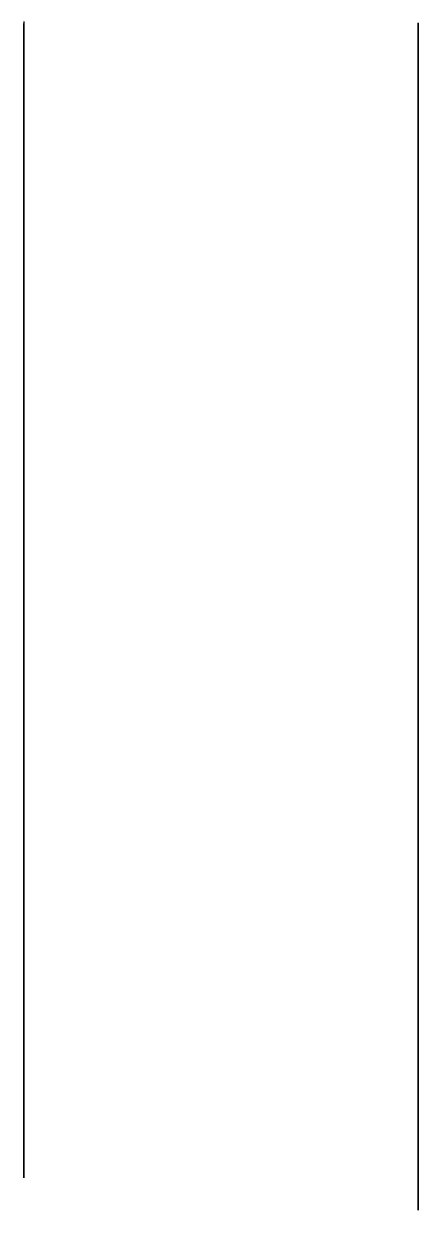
# Model space of a CAD drawing. Extents: x -400 to 0, y -315 to 2087.
# Drawn here: x -100.1 to -0.1, y -315.1 to -14.9 of the extents above; entities that cross this region are included whole.
import ezdxf

# ---------------------------------------------------------------- set-up
doc = ezdxf.new("R2010")
doc.units = 0

msp = doc.modelspace()

# ---------------------------------------------------------------- linework, layer by layer
at = {"layer": 'LAY0', "color": 2}
for points in [[(-100.1, -14.3535), (-100.1, -15.0903), (-100.1, -15.8274), (-100.1, -16.5645), (-100.1, -17.5475), (-100.1, -18.5303), (-100.1, -19.5129), (-100.1, -20.2496), (-100.1, -20.9859), (-100.1, -21.7218), (-100.1, -22.4573), (-100.1, -23.1929), (-100.1, -23.9287), (-100.1, -24.6649), (-100.1, -25.4013), (-100.1, -26.3836), (-100.1, -27.3663), (-100.1, -28.3493), (-100.1, -29.0868), (-100.1, -29.8245), (-100.1, -30.5624), (-100.1, -31.3003), (-100.1, -32.0386), (-100.1, -32.7773), (-100.1, -33.5164), (-100.1, -34.2561), (-100.1, -35.2431), (-100.1, -36.231), (-100.1, -37.2198), (-100.1, -37.9621), (-100.1, -38.705), (-100.1, -39.4485), (-100.1, -40.1926), (-100.1, -41.1526), (-100.1, -42.136), (-100.1, -43.1413), (-100.1, -44.1668), (-100.1, -45.5628), (-100.1, -46.988), (-100.1, -48.4385), (-100.1, -49.5406), (-100.1, -50.6532), (-100.1, -51.7746), (-100.1, -52.9032), (-100.1, -54.0386), (-100.1, -55.1796), (-100.1, -56.3245), (-100.1, -57.4716), (-100.1, -59.0018), (-100.1, -60.5291), (-100.1, -62.0497), (-100.1, -63.1833), (-100.1, -64.3093), (-100.1, -65.426), (-100.1, -66.5317), (-100.1, -67.8012), (-100.1, -69.0046), (-100.1, -70.1475), (-100.1, -71.2352), (-100.1, -72.6074), (-100.1, -73.8996), (-100.1, -75.1203), (-100.1, -75.9938), (-100.1, -76.8346), (-100.1, -77.6454), (-100.1, -78.429), (-100.1, -79.302), (-100.1, -80.1288), (-100.1, -80.9098), (-100.1, -81.6456), (-100.1, -82.5571), (-100.1, -83.3899), (-100.1, -84.1446), (-100.1, -84.6598), (-100.1, -85.1316), (-100.1, -85.5603), (-100.1, -85.9459), (-100.1, -86.2911), (-100.1, -86.6742), (-100.1, -87.0954), (-100.1, -87.5546), (-100.1, -88.2266), (-100.1, -88.967), (-100.1, -89.7765), (-100.1, -90.4293), (-100.1, -91.1215), (-100.1, -91.8537), (-100.1, -92.626), (-100.1, -93.3306), (-100.1, -94.0604), (-100.1, -94.8171), (-100.1, -95.6025), (-100.1, -96.6977), (-100.1, -97.8521), (-100.1, -99.0713), (-100.1, -100.032), (-100.1, -101.035), (-100.1, -102.084), (-100.1, -103.182), (-100.1, -104.165), (-100.1, -105.157), (-100.1, -106.156), (-100.1, -107.162), (-100.1, -108.51), (-100.1, -109.865), (-100.1, -111.223), (-100.1, -112.242), (-100.1, -113.26), (-100.1, -114.276), (-100.1, -115.289), (-100.1, -116.297), (-100.1, -117.296), (-100.1, -118.286), (-100.1, -119.267), (-100.1, -120.556), (-100.1, -121.824), (-100.1, -123.067), (-100.1, -123.981), (-100.1, -124.88), (-100.1, -125.761), (-100.1, -126.624), (-100.1, -127.458), (-100.1, -128.3), (-100.1, -129.147), (-100.1, -129.999), (-100.1, -131.14), (-100.1, -132.282), (-100.1, -133.423), (-100.1, -134.275), (-100.1, -135.123), (-100.1, -135.965), (-100.1, -136.8), (-100.1, -137.63), (-100.1, -138.47), (-100.1, -139.317), (-100.1, -140.171), (-100.1, -141.314), (-100.1, -142.46), (-100.1, -143.604), (-100.1, -144.457), (-100.1, -145.305), (-100.1, -146.146), (-100.1, -146.977), (-100.1, -147.803), (-100.1, -148.64), (-100.1, -149.488), (-100.1, -150.343), (-100.1, -151.49), (-100.1, -152.64), (-100.1, -153.788), (-100.1, -154.643), (-100.1, -155.491), (-100.1, -156.329), (-100.1, -157.156), (-100.1, -157.977), (-100.1, -158.813), (-100.1, -159.661), (-100.1, -160.517), (-100.1, -161.668), (-100.1, -162.822), (-100.1, -163.973), (-100.1, -164.83), (-100.1, -165.678), (-100.1, -166.514), (-100.1, -167.336), (-100.1, -168.194), (-100.1, -169.046), (-100.1, -169.893), (-100.1, -170.736), (-100.1, -171.855), (-100.1, -172.972), (-100.1, -174.089), (-100.1, -174.928), (-100.1, -175.77), (-100.1, -176.615), (-100.1, -177.464), (-100.1, -178.313), (-100.1, -179.155), (-100.1, -179.992), (-100.1, -180.825), (-100.1, -181.931), (-100.1, -183.035), (-100.1, -184.137), (-100.1, -184.966), (-100.1, -185.797), (-100.1, -186.631), (-100.1, -187.469), (-100.1, -188.306), (-100.1, -189.137), (-100.1, -189.962), (-100.1, -190.783), (-100.1, -191.873), (-100.1, -192.96), (-100.1, -194.047), (-100.1, -194.862), (-100.1, -195.68), (-100.1, -196.501), (-100.1, -197.327), (-100.1, -198.15), (-100.1, -198.968), (-100.1, -199.78), (-100.1, -200.587), (-100.1, -201.658), (-100.1, -202.726), (-100.1, -203.793), (-100.1, -204.594), (-100.1, -205.397), (-100.1, -206.203), (-100.1, -207.013), (-100.1, -207.821), (-100.1, -208.622), (-100.1, -209.417), (-100.1, -210.207), (-100.1, -211.255), (-100.1, -212.298), (-100.1, -213.339), (-100.1, -214.12), (-100.1, -214.903), (-100.1, -215.688), (-100.1, -216.477), (-100.1, -217.265), (-100.1, -218.045), (-100.1, -218.819), (-100.1, -219.587), (-100.1, -220.606), (-100.1, -221.621), (-100.1, -222.635), (-100.1, -223.395), (-100.1, -224.158), (-100.1, -224.923), (-100.1, -225.692), (-100.1, -226.46), (-100.1, -227.221), (-100.1, -227.975), (-100.1, -228.724), (-100.1, -229.716), (-100.1, -230.704), (-100.1, -231.691), (-100.1, -232.432), (-100.1, -233.175), (-100.1, -233.921), (-100.1, -234.673), (-100.1, -235.423), (-100.1, -236.165), (-100.1, -236.9), (-100.1, -237.63), (-100.1, -238.597), (-100.1, -239.56), (-100.1, -240.522), (-100.1, -241.244), (-100.1, -241.969), (-100.1, -242.698), (-100.1, -243.433), (-100.1, -244.895), (-100.1, -246.338), (-100.1, -247.764), (-100.1, -249.175), (-100.1, -251.036), (-100.1, -252.88), (-100.1, -254.712), (-100.1, -256.082), (-100.1, -257.45), (-100.1, -258.819), (-100.1, -260.19), (-100.1, -261.55), (-100.1, -262.885), (-100.1, -264.198), (-100.1, -265.492), (-100.1, -267.19), (-100.1, -268.863), (-100.1, -270.516), (-100.1, -271.747), (-100.1, -272.971), (-100.1, -274.192), (-100.1, -275.412), (-100.1, -276.015), (-100.1, -276.611), (-100.1, -277.2), (-100.1, -277.783), (-100.1, -278.55), (-100.1, -279.306), (-100.1, -280.053), (-100.1, -280.607), (-100.1, -281.156), (-100.1, -281.7), (-100.1, -282.241), (-100.1, -282.777), (-100.1, -283.309), (-100.1, -283.836), (-100.1, -284.36), (-100.1, -285.053), (-100.1, -285.74), (-100.1, -286.423), (-100.1, -286.933), (-100.1, -287.441), (-100.1, -287.947), (-100.1, -288.453), (-100.1, -288.953), (-100.1, -289.444), (-100.1, -289.926), (-100.1, -290.401), (-100.1, -291.022), (-100.1, -291.63), (-100.1, -292.225), (-100.1, -292.664), (-100.1, -293.097), (-100.1, -293.525), (-100.1, -293.946), (-100.1, -294.363), (-100.1, -294.774), (-100.1, -295.18), (-100.1, -295.581), (-100.1, -296.11), (-100.1, -296.631), (-100.1, -297.146), (-100.1, -297.529), (-100.1, -297.91), (-100.1, -298.288), (-100.1, -298.665), (-100.1, -299.034), (-100.1, -299.393), (-100.1, -299.741), (-100.1, -300.079), (-100.1, -300.515), (-100.1, -300.933), (-100.1, -301.336), (-100.1, -301.628), (-100.1, -301.912), (-100.1, -302.188), (-100.1, -302.456), (-100.1, -302.718), (-100.1, -302.972), (-100.1, -303.219), (-100.1, -303.459), (-100.1, -303.77), (-100.1, -304.071), (-100.1, -304.363), (-100.1, -304.576), (-100.1, -304.785), (-100.1, -304.99), (-100.1, -305.192), (-100.1, -305.384), (-100.1, -305.563), (-100.1, -305.729), (-100.1, -305.882), (-100.1, -306.066), (-100.1, -306.23), (-100.1, -306.373), (-100.1, -306.468), (-100.1, -306.553), (-100.1, -306.627), (-100.1, -306.692), (-100.1, -306.748), (-100.1, -306.794), (-100.1, -306.832), (-100.1, -306.862), (-100.1, -306.89), (-100.1, -306.905), (-100.1, -306.909), (-100.1, -306.905), (-100.1, -306.894), (-100.1, -306.879), (-100.1, -306.859), (-100.1, -306.828), (-100.1, -306.78), (-100.1, -306.717), (-100.1, -306.638), (-100.1, -306.509), (-100.1, -306.355), (-100.1, -306.176), (-100.1, -306.026), (-100.1, -305.864), (-100.1, -305.689), (-100.1, -305.502), (-100.1, -305.304), (-100.1, -305.095), (-100.1, -304.877), (-100.1, -304.649), (-100.1, -304.331), (-100.1, -303.997), (-100.1, -303.65), (-100.1, -303.381), (-100.1, -303.105), (-100.1, -302.822), (-100.1, -302.534), (-100.1, -302.386), (-100.1, -302.233), (-100.1, -302.075), (-100.1, -301.913), (-100.1, -301.689), (-100.1, -301.456), (-100.1, -301.215), (-100.1, -301.029), (-100.1, -300.839), (-100.1, -300.645), (-100.1, -300.446), (-100.1, -300.242), (-100.1, -300.035), (-100.1, -299.824), (-100.1, -299.608), (-100.1, -299.315), (-100.1, -299.015), (-100.1, -298.709), (-100.1, -298.475), (-100.1, -298.237), (-100.1, -297.996), (-100.1, -297.752), (-100.1, -297.504), (-100.1, -297.253), (-100.1, -296.999), (-100.1, -296.742), (-100.1, -296.394), (-100.1, -296.042), (-100.1, -295.684), (-100.1, -295.413), (-100.1, -295.139), (-100.1, -294.863), (-100.1, -294.584), (-100.1, -294.302), (-100.1, -294.019), (-100.1, -293.733), (-100.1, -293.445), (-100.1, -293.059), (-100.1, -292.669), (-100.1, -292.276), (-100.1, -291.979), (-100.1, -291.68), (-100.1, -291.379), (-100.1, -291.077), (-100.1, -290.771), (-100.1, -290.46), (-100.1, -290.142), (-100.1, -289.819), (-100.1, -289.379), (-100.1, -288.93), (-100.1, -288.47), (-100.1, -288.12), (-100.1, -287.764), (-100.1, -287.403), (-100.1, -287.038), (-100.1, -286.667), (-100.1, -286.291), (-100.1, -285.911), (-100.1, -285.527), (-100.1, -285.008), (-100.1, -284.481), (-100.1, -283.948), (-100.1, -283.543), (-100.1, -283.134), (-100.1, -282.722), (-100.1, -282.305), (-100.1, -281.885), (-100.1, -281.462), (-100.1, -281.036), (-100.1, -280.607), (-100.1, -280.03), (-100.1, -279.449), (-100.1, -278.862), (-100.1, -278.419), (-100.1, -277.974), (-100.1, -277.526), (-100.1, -277.075), (-100.1, -276.622), (-100.1, -276.167), (-100.1, -275.711), (-100.1, -275.254), (-100.1, -274.642), (-100.1, -274.028), (-100.1, -273.411), (-100.1, -272.947), (-100.1, -272.481), (-100.1, -272.014), (-100.1, -271.545), (-100.1, -271.074), (-100.1, -270.597), (-100.1, -270.114), (-100.1, -269.625), (-100.1, -268.966), (-100.1, -268.296), (-100.1, -267.617), (-100.1, -267.102), (-100.1, -266.582), (-100.1, -266.057), (-100.1, -265.527), (-100.1, -264.992), (-100.1, -264.453), (-100.1, -263.909), (-100.1, -263.362), (-100.1, -262.626), (-100.1, -261.883), (-100.1, -261.134), (-100.1, -260.568), (-100.1, -259.998), (-100.1, -259.424), (-100.1, -258.847), (-100.1, -258.267), (-100.1, -257.683), (-100.1, -257.098), (-100.1, -256.51), (-100.1, -255.723), (-100.1, -254.932), (-100.1, -254.137), (-100.1, -253.538), (-100.1, -252.936), (-100.1, -252.333), (-100.1, -251.727), (-100.1, -251.117), (-100.1, -250.508), (-100.1, -249.899), (-100.1, -249.29), (-100.1, -248.478), (-100.1, -247.665), (-100.1, -246.849), (-100.1, -246.237), (-100.1, -245.622), (-100.1, -245.006), (-100.1, -244.388), (-100.1, -243.769), (-100.1, -243.144), (-100.1, -242.515), (-100.1, -241.879), (-100.1, -241.025), (-100.1, -240.16), (-100.1, -239.287), (-100.1, -238.627), (-100.1, -237.961), (-100.1, -237.291), (-100.1, -236.615), (-100.1, -235.935), (-100.1, -235.251), (-100.1, -234.563), (-100.1, -233.872), (-100.1, -232.945), (-100.1, -232.011), (-100.1, -231.072), (-100.1, -230.363), (-100.1, -229.652), (-100.1, -228.937), (-100.1, -228.219), (-100.1, -227.497), (-100.1, -226.773), (-100.1, -226.048), (-100.1, -225.321), (-100.1, -224.348), (-100.1, -223.372), (-100.1, -222.393), (-100.1, -221.656), (-100.1, -220.918), (-100.1, -220.178), (-100.1, -219.436), (-100.1, -218.763), (-100.1, -218.052), (-100.1, -217.311), (-100.1, -216.544), (-100.1, -215.497), (-100.1, -214.439), (-100.1, -213.39), (-100.1, -212.621), (-100.1, -211.876), (-100.1, -211.162), (-100.1, -210.484), (-100.1, -210.109), (-100.1, -209.733), (-100.1, -209.355), (-100.1, -208.976), (-100.1, -208.469), (-100.1, -207.96), (-100.1, -207.448), (-100.1, -207.063), (-100.1, -206.676), (-100.1, -206.288), (-100.1, -205.899), (-100.1, -205.508), (-100.1, -205.117), (-100.1, -204.724), (-100.1, -204.33), (-100.1, -203.803), (-100.1, -203.274), (-100.1, -202.743), (-100.1, -202.344), (-100.1, -201.944), (-100.1, -201.543), (-100.1, -201.14), (-100.1, -200.737), (-100.1, -200.332), (-100.1, -199.927), (-100.1, -199.521), (-100.1, -198.978), (-100.1, -198.433), (-100.1, -197.887), (-100.1, -197.477), (-100.1, -197.065), (-100.1, -196.653), (-100.1, -196.24), (-100.1, -195.826), (-100.1, -195.412), (-100.1, -194.997), (-100.1, -194.581), (-100.1, -194.025), (-100.1, -193.468), (-100.1, -192.91), (-100.1, -192.49), (-100.1, -192.07), (-100.1, -191.65), (-100.1, -191.229), (-100.1, -190.807), (-100.1, -190.385), (-100.1, -189.962), (-100.1, -189.539), (-100.1, -188.973), (-100.1, -188.406), (-100.1, -187.839), (-100.1, -187.413), (-100.1, -186.987), (-100.1, -186.56), (-100.1, -186.133), (-100.1, -185.706), (-100.1, -185.278), (-100.1, -184.85), (-100.1, -184.42), (-100.1, -183.847), (-100.1, -183.273), (-100.1, -182.698), (-100.1, -182.267), (-100.1, -181.836), (-100.1, -181.405), (-100.1, -180.974), (-100.1, -180.545), (-100.1, -180.114), (-100.1, -179.682), (-100.1, -179.248), (-100.1, -178.668), (-100.1, -178.087), (-100.1, -177.506), (-100.1, -177.07), (-100.1, -176.636), (-100.1, -176.202), (-100.1, -175.77), (-100.1, -175.344), (-100.1, -174.913), (-100.1, -174.477), (-100.1, -174.038), (-100.1, -173.449), (-100.1, -172.858), (-100.1, -172.268), (-100.1, -171.828), (-100.1, -171.39), (-100.1, -170.957), (-100.1, -170.528), (-100.1, -170.09), (-100.1, -169.649), (-100.1, -169.207), (-100.1, -168.762), (-100.1, -168.167), (-100.1, -167.569), (-100.1, -166.969), (-100.1, -166.518), (-100.1, -166.066), (-100.1, -165.614), (-100.1, -165.162), (-100.1, -164.71), (-100.1, -164.255), (-100.1, -163.798), (-100.1, -163.34), (-100.1, -162.726), (-100.1, -162.11), (-100.1, -161.494), (-100.1, -161.031), (-100.1, -160.57), (-100.1, -160.109), (-100.1, -159.649), (-100.1, -159.197), (-100.1, -158.739), (-100.1, -158.274), (-100.1, -157.805), (-100.1, -157.176), (-100.1, -156.544), (-100.1, -155.913), (-100.1, -155.443), (-100.1, -154.976), (-100.1, -154.514), (-100.1, -154.059), (-100.1, -153.638), (-100.1, -153.193), (-100.1, -152.726), (-100.1, -152.243), (-100.1, -151.581), (-100.1, -150.912), (-100.1, -150.25), (-100.1, -149.765), (-100.1, -149.297), (-100.1, -148.849), (-100.1, -148.426), (-100.1, -148.191), (-100.1, -147.955), (-100.1, -147.719), (-100.1, -147.482), (-100.1, -147.165), (-100.1, -146.848), (-100.1, -146.531), (-100.1, -146.293), (-100.1, -146.054), (-100.1, -145.816), (-100.1, -145.578), (-100.1, -145.34), (-100.1, -145.1), (-100.1, -144.861), (-100.1, -144.621), (-100.1, -144.3), (-100.1, -143.979), (-100.1, -143.657), (-100.1, -143.416), (-100.1, -143.175), (-100.1, -142.934), (-100.1, -142.693), (-100.1, -142.453), (-100.1, -142.211), (-100.1, -141.969), (-100.1, -141.726), (-100.1, -141.402), (-100.1, -141.077), (-100.1, -140.752), (-100.1, -140.509), (-100.1, -140.266), (-100.1, -140.022), (-100.1, -139.78), (-100.1, -139.537), (-100.1, -139.294), (-100.1, -139.05), (-100.1, -138.805), (-100.1, -138.477), (-100.1, -138.15), (-100.1, -137.822), (-100.1, -137.576), (-100.1, -137.331), (-100.1, -137.086), (-100.1, -136.842), (-100.1, -136.598), (-100.1, -136.354), (-100.1, -136.107), (-100.1, -135.86), (-100.1, -135.53), (-100.1, -135.199), (-100.1, -134.869), (-100.1, -134.621), (-100.1, -134.374), (-100.1, -134.127), (-100.1, -133.882), (-100.1, -133.638), (-100.1, -133.391), (-100.1, -133.144), (-100.1, -132.895), (-100.1, -132.561), (-100.1, -132.227), (-100.1, -131.893), (-100.1, -131.644), (-100.1, -131.395), (-100.1, -131.147), (-100.1, -130.901), (-100.1, -130.655), (-100.1, -130.407), (-100.1, -130.157), (-100.1, -129.906), (-100.1, -129.569), (-100.1, -129.232), (-100.1, -128.895), (-100.1, -128.643), (-100.1, -128.392), (-100.1, -128.143), (-100.1, -127.895), (-100.1, -127.647), (-100.1, -127.397), (-100.1, -127.145), (-100.1, -126.891), (-100.1, -126.552), (-100.1, -126.212), (-100.1, -125.872), (-100.1, -125.618), (-100.1, -125.364), (-100.1, -125.112), (-100.1, -124.862), (-100.1, -124.768), (-100.1, -124.673), (-100.1, -124.578), (-100.1, -124.483), (-100.1, -124.357), (-100.1, -124.23), (-100.1, -124.104), (-100.1, -124.009), (-100.1, -123.914), (-100.1, -123.819), (-100.1, -123.724), (-100.1, -123.485), (-100.1, -123.243), (-100.1, -123), (-100.1, -122.755), (-100.1, -122.427), (-100.1, -122.098), (-100.1, -121.77), (-100.1, -121.524), (-100.1, -121.279), (-100.1, -121.036), (-100.1, -120.795), (-100.1, -120.553), (-100.1, -120.309), (-100.1, -120.063), (-100.1, -119.816), (-100.1, -119.486), (-100.1, -119.155), (-100.1, -118.825), (-100.1, -118.577), (-100.1, -118.33), (-100.1, -118.085), (-100.1, -117.84), (-100.1, -117.595), (-100.1, -117.348), (-100.1, -117.1), (-100.1, -116.852), (-100.1, -116.519), (-100.1, -116.186), (-100.1, -115.852), (-100.1, -115.603), (-100.1, -115.353), (-100.1, -115.105), (-100.1, -114.857), (-100.1, -114.609), (-100.1, -114.359), (-100.1, -114.109), (-100.1, -113.858), (-100.1, -113.523), (-100.1, -113.186), (-100.1, -112.85), (-100.1, -112.598), (-100.1, -112.346), (-100.1, -112.095), (-100.1, -111.844), (-100.1, -111.592), (-100.1, -111.339), (-100.1, -111.086), (-100.1, -110.833), (-100.1, -110.494), (-100.1, -110.155), (-100.1, -109.816), (-100.1, -109.561), (-100.1, -109.307), (-100.1, -109.052), (-100.1, -108.797), (-100.1, -108.541), (-100.1, -108.286), (-100.1, -108.03), (-100.1, -107.774), (-100.1, -107.432), (-100.1, -107.09), (-100.1, -106.748), (-100.1, -106.491), (-100.1, -106.234), (-100.1, -105.976), (-100.1, -105.718), (-100.1, -105.458), (-100.1, -105.199), (-100.1, -104.941), (-100.1, -104.683), (-100.1, -104.339), (-100.1, -103.995), (-100.1, -103.651), (-100.1, -103.393), (-100.1, -103.133), (-100.1, -102.873), (-100.1, -102.611), (-100.1, -102.344), (-100.1, -102.081), (-100.1, -101.821), (-100.1, -101.563), (-100.1, -101.221), (-100.1, -100.879), (-100.1, -100.537), (-100.1, -100.279), (-100.1, -100.018), (-100.1, -99.7545), (-100.1, -99.4872), (-100.1, -98.9464), (-100.1, -98.4006), (-100.1, -97.8503), (-100.1, -97.2963), (-100.1, -96.5532), (-100.1, -95.8064), (-100.1, -95.0577), (-100.1, -94.4961), (-100.1, -93.935), (-100.1, -93.3754), (-100.1, -92.8179), (-100.1, -92.2491), (-100.1, -91.6792), (-100.1, -91.1081), (-100.1, -90.5356), (-100.1, -89.7699), (-100.1, -89.0011), (-100.1, -88.2289), (-100.1, -87.6474), (-100.1, -87.0636), (-100.1, -86.4775), (-100.1, -85.8888), (-100.1, -85.2699), (-100.1, -84.6654), (-100.1, -84.0719), (-100.1, -83.4862), (-100.1, -82.7121), (-100.1, -81.9392), (-100.1, -81.1605), (-100.1, -80.5685), (-100.1, -79.966), (-100.1, -79.3498), (-100.1, -78.7163), (-100.1, -78.1113), (-100.1, -77.5057), (-100.1, -76.8997), (-100.1, -76.2934), (-100.1, -75.4846), (-100.1, -74.6757), (-100.1, -73.867), (-100.1, -73.2607), (-100.1, -72.6548), (-100.1, -72.0493), (-100.1, -71.4444), (-100.1, -71.2931), (-100.1, -71.1415), (-100.1, -70.9897), (-100.1, -70.8377), (-100.1, -70.6346), (-100.1, -70.431), (-100.1, -70.2271), (-100.1, -70.0738), (-100.1, -69.9203), (-100.1, -69.7666), (-100.1, -69.6126), (-100.1, -69.4582), (-100.1, -69.3035), (-100.1, -69.1486), (-100.1, -68.9936), (-100.1, -68.7864), (-100.1, -68.5789), (-100.1, -68.3709), (-100.1, -68.2147), (-100.1, -68.0581), (-100.1, -67.9012), (-100.1, -67.7441), (-100.1, -67.5865), (-100.1, -67.4287), (-100.1, -67.2707), (-100.1, -67.1126), (-100.1, -66.9014), (-100.1, -66.6899), (-100.1, -66.4778), (-100.1, -66.3185), (-100.1, -66.1589), (-100.1, -65.9989), (-100.1, -65.8387), (-100.1, -65.6779), (-100.1, -65.5171), (-100.1, -65.3561), (-100.1, -65.195), (-100.1, -64.9798), (-100.1, -64.7643), (-100.1, -64.5483), (-100.1, -64.386), (-100.1, -64.2234), (-100.1, -64.0604), (-100.1, -63.8971), (-100.1, -63.7334), (-100.1, -63.5696), (-100.1, -63.4057), (-100.1, -63.2416), (-100.1, -63.0226), (-100.1, -62.8033), (-100.1, -62.5835), (-100.1, -62.4183), (-100.1, -62.2529), (-100.1, -62.0871), (-100.1, -61.9209), (-100.1, -61.7543), (-100.1, -61.5877), (-100.1, -61.421), (-100.1, -61.2542), (-100.1, -61.0316), (-100.1, -60.8086), (-100.1, -60.5853), (-100.1, -60.4174), (-100.1, -60.2493), (-100.1, -60.0808), (-100.1, -59.912), (-100.1, -59.7428), (-100.1, -59.5735), (-100.1, -59.4042), (-100.1, -59.2349), (-100.1, -59.0088), (-100.1, -58.7825), (-100.1, -58.5557), (-100.1, -58.3854), (-100.1, -58.2148), (-100.1, -58.0438), (-100.1, -57.8725), (-100.1, -57.7009), (-100.1, -57.5293), (-100.1, -57.3576), (-100.1, -57.1858), (-100.1, -56.9566), (-100.1, -56.727), (-100.1, -56.4972), (-100.1, -56.3245), (-100.1, -56.1515), (-100.1, -55.9783), (-100.1, -55.8048), (-100.1, -55.631), (-100.1, -55.4572), (-100.1, -55.2832), (-100.1, -55.1092), (-100.1, -54.8769), (-100.1, -54.6443), (-100.1, -54.4114), (-100.1, -54.2365), (-100.1, -54.0614), (-100.1, -53.8861), (-100.1, -53.7105), (-100.1, -53.5351), (-100.1, -53.3594), (-100.1, -53.1833), (-100.1, -53.0069), (-100.1, -52.7713), (-100.1, -52.5354), (-100.1, -52.2993), (-100.1, -52.122), (-100.1, -51.9448), (-100.1, -51.7676), (-100.1, -51.5904), (-100.1, -51.4132), (-100.1, -51.2354), (-100.1, -51.0572), (-100.1, -50.8785), (-100.1, -50.6398), (-100.1, -50.4007), (-100.1, -50.1613), (-100.1, -49.9818), (-100.1, -49.8023), (-100.1, -49.6229), (-100.1, -49.4438), (-100.1, -49.2645), (-100.1, -49.0845), (-100.1, -48.9039), (-100.1, -48.7228), (-100.1, -48.4807), (-100.1, -48.2382), (-100.1, -47.9954), (-100.1, -47.8133), (-100.1, -47.6313), (-100.1, -47.4494), (-100.1, -47.2679), (-100.1, -47.0861), (-100.1, -46.9035), (-100.1, -46.7202), (-100.1, -46.5363), (-100.1, -46.2903), (-100.1, -46.0438), (-100.1, -45.7969), (-100.1, -45.6118), (-100.1, -45.4267), (-100.1, -45.2419), (-100.1, -45.0574), (-100.1, -44.8725), (-100.1, -44.6867), (-100.1, -44.5), (-100.1, -44.3126), (-100.1, -44.0618), (-100.1, -43.8103), (-100.1, -43.5584), (-100.1, -43.3695), (-100.1, -43.1806), (-100.1, -42.992), (-100.1, -42.8037), (-100.1, -42.6153), (-100.1, -42.4255), (-100.1, -42.2345), (-100.1, -42.0426), (-100.1, -41.7855), (-100.1, -41.5275), (-100.1, -41.269), (-100.1, -41.0752), (-100.1, -40.8815), (-100.1, -40.6883), (-100.1, -40.4956), (-100.1, -40.3042), (-100.1, -40.1101), (-100.1, -39.9139), (-100.1, -39.7159), (-100.1, -39.4499), (-100.1, -39.1826), (-100.1, -38.915), (-100.1, -38.7147), (-100.1, -38.5153), (-100.1, -38.3172), (-100.1, -38.1209), (-100.1, -37.9379), (-100.1, -37.7547), (-100.1, -37.5714), (-100.1, -37.3878), (-100.1, -37.1425), (-100.1, -36.8965), (-100.1, -36.6498), (-100.1, -36.4642), (-100.1, -36.2781), (-100.1, -36.0914), (-100.1, -35.9041), (-100.1, -35.6812), (-100.1, -35.4535), (-100.1, -35.2218), (-100.1, -34.987), (-100.1, -34.6704), (-100.1, -34.3517), (-100.1, -34.033), (-100.1, -33.7953), (-100.1, -33.5597), (-100.1, -33.3269), (-100.1, -33.0979), (-100.1, -32.8217), (-100.1, -32.5417), (-100.1, -32.2584), (-100.1, -31.9725), (-100.1, -31.5881), (-100.1, -31.2013), (-100.1, -30.8135), (-100.1, -30.523), (-100.1, -30.2332), (-100.1, -29.945), (-100.1, -29.6587), (-100.1, -29.4555), (-100.1, -29.2513), (-100.1, -29.0462), (-100.1, -28.8403), (-100.1, -28.5645), (-100.1, -28.2877), (-100.1, -28.01), (-100.1, -27.8012), (-100.1, -27.5922), (-100.1, -27.3829), (-100.1, -27.1736), (-100.1, -26.9156), (-100.1, -26.6563), (-100.1, -26.3956), (-100.1, -26.1337), (-100.1, -25.7827), (-100.1, -25.4297), (-100.1, -25.075), (-100.1, -24.8079), (-100.1, -24.54), (-100.1, -24.2712), (-100.1, -24.0019), (-100.1, -23.7846), (-100.1, -23.5666), (-100.1, -23.3478), (-100.1, -23.1282), (-100.1, -22.8342), (-100.1, -22.5388), (-100.1, -22.242), (-100.1, -22.0184), (-100.1, -21.794), (-100.1, -21.5688), (-100.1, -21.3428), (-100.1, -21.1315), (-100.1, -20.9196), (-100.1, -20.707), (-100.1, -20.4936), (-100.1, -20.208), (-100.1, -19.9211), (-100.1, -19.6327), (-100.1, -19.4155), (-100.1, -19.1974), (-100.1, -18.9784), (-100.1, -18.7585), (-100.1, -18.5489), (-100.1, -18.3391), (-100.1, -18.1292), (-100.1, -17.9192), (-100.1, -17.6389), (-100.1, -17.3583), (-100.1, -17.0771), (-100.1, -16.8659), (-100.1, -16.6543), (-100.1, -16.4424), (-100.1, -16.23), (-100.1, -16.0242), (-100.1, -15.8183), (-100.1, -15.6123), (-100.1, -15.4061), (-100.1, -15.1308), (-100.1, -14.8552)], [(-0.1, -14.8271), (-0.1, -14.9554), (-0.1, -15.0836), (-0.1, -15.2119), (-0.1, -15.3401), (-0.1, -15.4683), (-0.1, -15.6393), (-0.1, -15.8102), (-0.1, -15.981), (-0.1, -16.1092), (-0.1, -16.2373), (-0.1, -16.3654), (-0.1, -16.4935), (-0.1, -16.6216), (-0.1, -16.7496), (-0.1, -16.8776), (-0.1, -17.0056), (-0.1, -17.1763), (-0.1, -17.3469), (-0.1, -17.5175), (-0.1, -17.6455), (-0.1, -17.7734), (-0.1, -17.9013), (-0.1, -18.0292), (-0.1, -18.157), (-0.1, -18.2849), (-0.1, -18.4127), (-0.1, -18.5405), (-0.1, -18.7109), (-0.1, -18.8813), (-0.1, -19.0516), (-0.1, -19.1794), (-0.1, -19.3071), (-0.1, -19.4348), (-0.1, -19.5625), (-0.1, -19.6901), (-0.1, -19.8178), (-0.1, -19.9454), (-0.1, -20.073), (-0.1, -20.2432), (-0.1, -20.4133), (-0.1, -20.5833), (-0.1, -20.7109), (-0.1, -20.8384), (-0.1, -20.9659), (-0.1, -21.0934), (-0.1, -21.2209), (-0.1, -21.3483), (-0.1, -21.4758), (-0.1, -21.6032), (-0.1, -21.7731), (-0.1, -21.9429), (-0.1, -22.1127), (-0.1, -22.2401), (-0.1, -22.3674), (-0.1, -22.4947), (-0.1, -22.622), (-0.099999, -22.7493), (-0.099997, -22.8766), (-0.099993, -23.0038), (-0.099989, -23.131), (-0.099982, -23.3007), (-0.099974, -23.4702), (-0.099968, -23.6398), (-0.099963, -23.767), (-0.09996, -23.8941), (-0.099957, -24.0212), (-0.099956, -24.1483), (-0.099958, -24.2754), (-0.099963, -24.4025), (-0.09997, -24.5296), (-0.099979, -24.6566), (-0.099993, -24.826), (-0.100008, -24.9953), (-0.100021, -25.1646), (-0.100031, -25.2916), (-0.100038, -25.4185), (-0.100043, -25.5455), (-0.100044, -25.6724), (-0.100043, -26.1801), (-0.100041, -26.6874), (-0.100037, -27.1944), (-0.100033, -27.7011), (-0.100026, -28.3763), (-0.100018, -29.0511), (-0.100011, -29.7255), (-0.100007, -30.231), (-0.100003, -30.7364), (-0.100001, -31.2417), (-0.1, -31.7468), (-0.100001, -32.2514), (-0.100002, -32.7558), (-0.100005, -33.2599), (-0.100009, -33.7639), (-0.100014, -34.4355), (-0.100019, -35.1067), (-0.100024, -35.7775), (-0.100028, -36.2804), (-0.100031, -36.783), (-0.100032, -37.2854), (-0.100033, -37.7876), (-0.100032, -38.2895), (-0.100029, -38.7912), (-0.100024, -39.2927), (-0.100019, -39.794), (-0.10001, -40.4621), (-0.100001, -41.1298), (-0.099992, -41.7971), (-0.099987, -42.2974), (-0.099982, -42.7974), (-0.099979, -43.2973), (-0.099978, -43.7969), (-0.099979, -44.2963), (-0.099981, -44.7955), (-0.099985, -45.2945), (-0.099989, -45.7933), (-0.099997, -46.4581), (-0.100004, -47.1225), (-0.100011, -47.7866), (-0.100016, -48.2844), (-0.100019, -48.7821), (-0.100022, -49.2796), (-0.100023, -49.7768), (-0.100023, -50.7706), (-0.100023, -51.7637), (-0.100022, -52.756), (-0.100022, -53.7477), (-0.100021, -55.0688), (-0.100021, -56.3887), (-0.10002, -57.7073), (-0.10002, -58.6956), (-0.10002, -59.6832), (-0.10002, -60.6701), (-0.100019, -61.6565), (-0.100019, -62.6419), (-0.100019, -63.6267), (-0.100019, -64.6109), (-0.100018, -65.5945), (-0.100018, -66.905), (-0.100017, -68.2145), (-0.100017, -69.523), (-0.100016, -70.5037), (-0.100016, -71.4839), (-0.100016, -72.4636), (-0.100015, -73.4427), (-0.100015, -74.4211), (-0.100015, -75.399), (-0.100015, -76.3764), (-0.100015, -77.3532), (-0.100015, -78.655), (-0.100015, -79.9559), (-0.100014, -81.2561), (-0.100014, -82.2306), (-0.100014, -83.2048), (-0.100014, -84.1785), (-0.100014, -85.1518), (-0.100014, -86.1245), (-0.100014, -87.0968), (-0.100014, -88.0688), (-0.100013, -89.0403), (-0.100013, -90.3351), (-0.100013, -91.6293), (-0.100012, -92.9228), (-0.100012, -93.8926), (-0.100012, -94.862), (-0.100012, -95.8312), (-0.100012, -96.8), (-0.100012, -97.7678), (-0.100012, -98.7346), (-0.100012, -99.7004), (-0.100012, -100.665), (-0.100011, -101.95), (-0.100011, -103.233), (-0.100011, -104.513), (-0.100011, -105.473), (-0.100011, -106.431), (-0.100011, -107.388), (-0.100011, -108.344), (-0.100011, -109.299), (-0.100011, -110.252), (-0.100011, -111.205), (-0.100011, -112.156), (-0.10001, -113.423), (-0.10001, -114.687), (-0.10001, -115.95), (-0.10001, -116.895), (-0.10001, -117.84), (-0.10001, -118.783), (-0.10001, -119.725), (-0.10001, -121.604), (-0.100009, -123.479), (-0.100009, -125.348), (-0.100009, -127.213), (-0.100009, -129.692), (-0.100009, -132.162), (-0.100009, -134.624), (-0.100008, -136.464), (-0.100008, -138.299), (-0.100008, -140.129), (-0.100008, -141.953), (-0.100008, -143.771), (-0.100008, -145.583), (-0.100008, -147.39), (-0.100008, -149.192), (-0.100008, -151.585), (-0.100008, -153.969), (-0.100007, -156.343), (-0.100007, -158.117), (-0.100007, -159.886), (-0.100007, -161.648), (-0.100007, -163.405), (-0.100007, -165.154), (-0.100007, -166.898), (-0.100007, -168.635), (-0.100007, -170.367), (-0.100007, -172.666), (-0.100007, -174.955), (-0.100007, -177.233), (-0.100006, -178.934), (-0.100006, -180.629), (-0.100006, -182.318), (-0.100006, -184), (-0.100006, -187.462), (-0.100006, -190.866), (-0.100006, -194.215), (-0.100006, -197.509), (-0.100006, -201.816), (-0.100006, -206.029), (-0.100006, -210.15), (-0.100005, -213.182), (-0.100005, -216.164), (-0.100005, -219.097), (-0.100005, -221.981), (-0.100005, -225.007), (-0.100005, -227.976), (-0.100005, -230.89), (-0.100005, -233.747), (-0.100005, -237.472), (-0.100005, -241.1), (-0.100005, -244.633), (-0.100005, -247.221), (-0.100005, -249.756), (-0.100005, -252.239), (-0.100005, -254.671), (-0.100005, -257.183), (-0.100005, -259.637), (-0.100005, -262.032), (-0.100005, -264.37), (-0.100004, -267.397), (-0.100004, -270.323), (-0.100004, -273.148), (-0.100004, -275.201), (-0.100004, -277.198), (-0.100004, -279.14), (-0.100004, -281.025), (-0.100004, -282.942), (-0.100004, -284.797), (-0.100004, -286.591), (-0.100004, -288.323), (-0.100004, -290.538), (-0.100004, -292.645), (-0.100004, -294.644), (-0.100004, -296.074), (-0.100004, -297.442), (-0.100004, -298.751), (-0.100004, -300), (-0.100004, -301.191), (-0.100004, -302.333), (-0.100004, -303.425), (-0.100004, -304.468), (-0.100004, -305.782), (-0.100004, -307.009), (-0.100004, -308.15), (-0.100004, -308.948), (-0.100004, -309.698), (-0.100004, -310.4), (-0.100004, -311.053), (-0.100004, -311.627), (-0.100004, -312.158), (-0.100004, -312.645), (-0.100004, -313.089), (-0.100004, -313.613), (-0.100004, -314.059), (-0.100004, -314.429), (-0.100004, -314.656), (-0.100003, -314.84), (-0.100003, -314.981), (-0.100003, -315.078), (-0.100003, -315.131), (-0.100003, -315.145), (-0.100003, -315.121), (-0.100003, -315.059), (-0.100003, -314.917), (-0.100003, -314.707), (-0.100003, -314.43), (-0.100003, -314.178), (-0.100003, -313.887), (-0.100003, -313.558), (-0.100003, -313.19), (-0.100003, -312.801), (-0.100003, -312.378), (-0.100003, -311.924), (-0.100003, -311.438), (-0.100003, -310.743), (-0.100003, -309.995), (-0.100003, -309.195), (-0.100003, -308.562), (-0.100003, -307.901), (-0.100003, -307.214), (-0.100003, -306.5), (-0.100003, -305.761), (-0.100003, -304.999), (-0.100003, -304.214), (-0.100003, -303.406), (-0.100003, -302.294), (-0.100003, -301.143), (-0.100003, -299.955), (-0.100003, -299.039), (-0.100003, -298.103), (-0.100003, -297.147), (-0.100003, -296.171), (-0.100003, -295.175), (-0.100003, -294.16), (-0.100003, -293.127), (-0.100003, -292.075), (-0.100003, -290.645), (-0.100003, -289.184), (-0.100003, -287.693), (-0.100003, -286.556), (-0.100003, -285.403), (-0.100003, -284.234), (-0.100003, -283.05), (-0.100003, -281.851), (-0.100003, -280.637), (-0.100003, -279.409), (-0.100003, -278.167), (-0.100003, -276.49), (-0.100003, -274.79), (-0.100003, -273.068), (-0.100003, -271.763), (-0.100003, -270.446), (-0.100003, -269.118), (-0.100003, -267.78), (-0.100003, -266.43), (-0.100003, -265.07), (-0.100003, -263.701), (-0.100003, -262.322), (-0.100003, -260.47), (-0.100003, -258.602), (-0.100003, -256.721), (-0.100003, -255.301), (-0.100003, -253.874), (-0.100003, -252.44), (-0.100003, -251), (-0.100003, -250.278), (-0.100003, -249.554), (-0.100003, -248.829), (-0.100003, -248.102), (-0.100003, -247.131), (-0.100003, -246.157), (-0.100003, -245.181), (-0.100003, -244.448), (-0.100003, -243.712), (-0.100003, -242.976), (-0.100003, -242.237), (-0.100003, -241.498), (-0.100003, -240.756), (-0.100003, -240.014), (-0.100003, -239.27), (-0.100003, -238.275), (-0.100003, -237.277), (-0.100003, -236.277), (-0.100003, -235.525), (-0.100003, -234.772), (-0.100003, -234.017), (-0.100003, -233.26), (-0.100003, -232.502), (-0.100003, -231.742), (-0.100003, -230.98), (-0.100003, -230.217), (-0.100003, -229.197), (-0.100003, -228.174), (-0.100003, -227.148), (-0.100003, -226.377), (-0.100003, -225.604), (-0.100003, -224.829), (-0.100003, -224.053), (-0.100003, -223.275), (-0.100003, -222.495), (-0.100003, -221.713), (-0.100003, -220.93), (-0.100003, -219.883), (-0.100003, -218.832), (-0.100003, -217.779), (-0.100003, -216.987), (-0.100003, -216.193), (-0.100003, -215.397), (-0.100003, -214.6), (-0.100003, -213.801), (-0.100003, -213), (-0.100003, -212.199), (-0.100003, -211.396), (-0.100003, -210.323), (-0.100003, -209.248), (-0.100003, -208.171), (-0.100003, -207.362), (-0.100003, -206.552), (-0.100003, -205.74), (-0.100003, -204.928), (-0.100003, -204.114), (-0.100003, -203.298), (-0.100003, -202.482), (-0.100003, -201.665), (-0.100003, -200.573), (-0.100003, -199.48), (-0.100003, -198.385), (-0.100003, -197.562), (-0.100003, -196.738), (-0.100003, -195.913), (-0.100003, -195.088), (-0.100003, -194.261), (-0.100003, -193.433), (-0.100003, -192.604), (-0.100003, -191.775), (-0.100003, -190.667), (-0.100003, -189.557), (-0.100003, -188.446), (-0.100003, -187.612), (-0.100003, -186.777), (-0.100003, -185.941), (-0.100003, -185.104), (-0.100003, -184.266), (-0.100003, -183.428), (-0.100003, -182.588), (-0.100003, -181.748), (-0.100003, -180.627), (-0.100003, -179.504), (-0.100003, -178.38), (-0.100003, -177.536), (-0.100003, -176.691), (-0.100003, -175.846), (-0.100003, -175), (-0.100003, -174.154), (-0.100003, -173.307), (-0.100003, -172.461), (-0.100003, -171.615), (-0.100003, -170.486), (-0.100003, -169.358), (-0.100003, -168.229), (-0.100003, -167.383), (-0.100003, -166.536), (-0.100003, -165.69), (-0.100003, -164.844), (-0.100003, -163.997), (-0.100003, -163.151), (-0.100003, -162.305), (-0.100003, -161.458), (-0.100003, -160.33), (-0.100003, -159.201), (-0.100003, -158.073), (-0.100003, -157.227), (-0.100003, -156.38), (-0.100003, -155.534), (-0.100003, -154.687), (-0.100003, -153.841), (-0.100003, -152.995), (-0.100003, -152.148), (-0.100003, -151.302), (-0.100003, -150.174), (-0.100003, -149.045), (-0.100003, -147.917), (-0.100003, -147.07), (-0.100003, -146.224), (-0.100003, -145.378), (-0.100003, -144.531), (-0.100003, -143.685), (-0.100003, -142.839), (-0.100003, -141.992), (-0.100003, -141.146), (-0.100003, -140.017), (-0.100003, -138.889), (-0.100003, -137.76), (-0.100003, -136.914), (-0.100003, -136.068), (-0.100003, -135.221), (-0.100003, -134.375), (-0.100003, -133.518), (-0.100003, -132.64), (-0.100003, -131.743), (-0.100003, -130.829), (-0.100003, -129.585), (-0.100003, -128.315), (-0.100003, -127.023), (-0.100003, -126.042), (-0.100003, -125.051), (-0.100003, -124.052), (-0.100003, -123.047), (-0.100003, -122.036), (-0.100003, -121.02), (-0.100003, -120.002), (-0.100003, -118.982), (-0.100003, -117.623), (-0.100003, -116.266), (-0.100003, -114.916), (-0.100003, -113.91), (-0.100003, -112.91), (-0.100003, -111.919), (-0.100003, -110.937), (-0.100003, -109.795), (-0.100003, -108.717), (-0.100003, -107.697), (-0.100003, -106.729), (-0.100003, -105.513), (-0.100003, -104.372), (-0.100003, -103.297), (-0.100003, -102.529), (-0.100003, -101.79), (-0.100003, -101.078), (-0.100003, -100.391), (-0.100003, -99.5961), (-0.100003, -98.8486), (-0.100003, -98.1468), (-0.100003, -97.4897), (-0.100003, -96.6815), (-0.100003, -95.9491), (-0.100003, -95.2909), (-0.100003, -94.8451), (-0.100003, -94.4399), (-0.100003, -94.0749), (-0.100003, -93.75), (-0.100003, -93.3859), (-0.100003, -92.9764), (-0.100003, -92.5213), (-0.100003, -92.0203), (-0.100003, -91.2798), (-0.100003, -90.4553), (-0.100003, -89.5448), (-0.100003, -88.8043), (-0.100003, -88.013), (-0.100003, -87.1699), (-0.100003, -86.2734), (-0.100003, -85.4983), (-0.100003, -84.6962), (-0.100003, -83.864), (-0.100003, -82.9984), (-0.100003, -81.7864), (-0.100003, -80.4996), (-0.100003, -79.1277), (-0.100003, -78.036), (-0.100003, -76.8843), (-0.100003, -75.6663), (-0.100003, -74.375), (-0.100003, -73.2679), (-0.100003, -72.1499), (-0.100003, -71.0228), (-0.100003, -69.888), (-0.100003, -68.3659), (-0.100003, -66.8369), (-0.100003, -65.3047), (-0.100003, -64.1557), (-0.100003, -63.0086), (-0.100003, -61.865), (-0.100003, -60.7266), (-0.100003, -59.595), (-0.100003, -58.4711), (-0.100003, -57.3564), (-0.100003, -56.2524), (-0.100003, -54.8001), (-0.100003, -53.3735), (-0.100003, -51.9764), (-0.100003, -50.9503), (-0.100003, -49.9444), (-0.100003, -48.9605), (-0.100003, -48), (-0.100003, -47.2555), (-0.100003, -46.5117), (-0.100003, -45.7685), (-0.100003, -45.0258), (-0.100003, -44.0364), (-0.100003, -43.0479), (-0.100003, -42.0602), (-0.100003, -41.32), (-0.100003, -40.5801), (-0.100003, -39.8407), (-0.100003, -39.1016), (-0.100003, -38.3628), (-0.100003, -37.6243), (-0.100003, -36.8861), (-0.100003, -36.1482), (-0.100003, -35.1645), (-0.100003, -34.1813), (-0.100003, -33.1982), (-0.100003, -32.4611), (-0.100003, -31.724), (-0.100003, -30.987), (-0.100003, -30.25), (-0.100003, -29.513), (-0.100003, -28.776), (-0.100003, -28.0389), (-0.100003, -27.3018), (-0.100003, -26.3187), (-0.100003, -25.3354), (-0.100003, -24.3518), (-0.100003, -23.6139), (-0.100003, -22.8757), (-0.100003, -22.1372), (-0.100003, -21.3984), (-0.100003, -20.6593), (-0.100003, -19.9198), (-0.100003, -19.18), (-0.100003, -18.4398), (-0.100003, -17.4521), (-0.100003, -16.4636), (-0.100003, -15.4742), (-0.100003, -14.7315)]]:
    msp.add_lwpolyline(points, dxfattribs=at)

doc.saveas('drawing.dxf')
